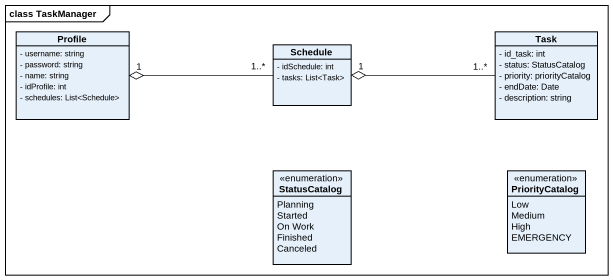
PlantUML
@startuml
mainframe class TaskManager
hide circle
hide empty members
skinparam classAttributeIconSize 0
class Profile {
  - username: string
  - password: string
  - name: string
  - idProfile: int
  - schedules: List<Schedule>
}
class Task {
  - id_task: int
  - status: StatusCatalog
  - priority: priorityCatalog
  - endDate: Date
  - description: string
}
class Schedule {
  - idSchedule: int
  - tasks: List<Task>
}
enum StatusCatalog {
  Planning
  Started
  On Work
  Finished
  Canceled
}
enum PriorityCatalog {
  Low
  Medium
  High
  EMERGENCY
}
Task "1..*" -left-o "1" Schedule
Schedule "1..*" -left-o "1" Profile
@enduml
